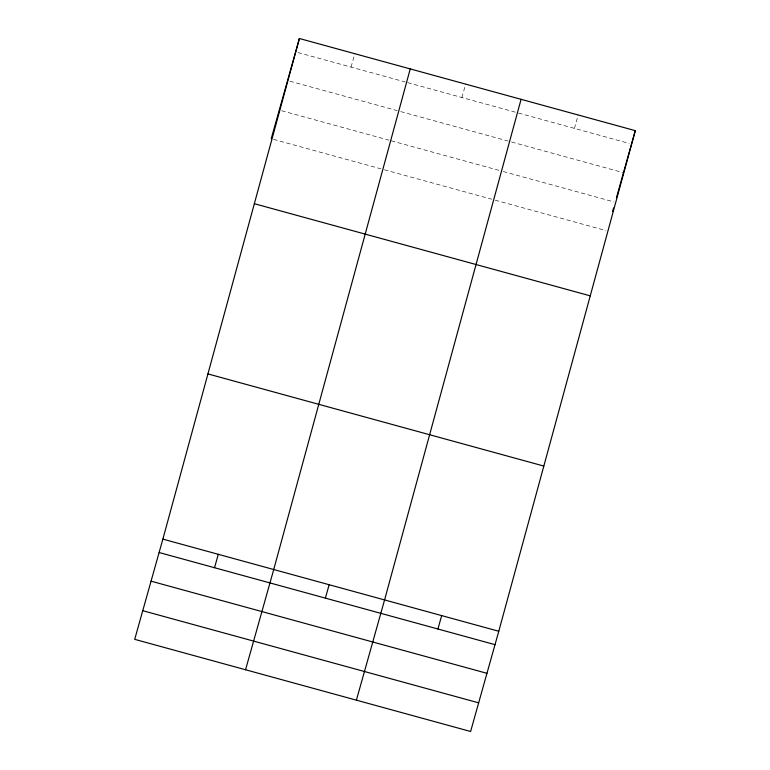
<?xml version="1.0" encoding="UTF-8"?>
<svg xmlns="http://www.w3.org/2000/svg" width="770" height="770" viewBox="0 0 770 770"><rect width="100%" height="100%" fill="white"/><g stroke="black" fill="none" stroke-linecap="round" stroke-linejoin="round"><path stroke-width="0.58" stroke-dasharray="3.85 2.89" d="M351.053 67.106L354.816 53.707M461.904 97.52L465.667 84.113M574.43 128.388L578.193 114.99M297.932 52.533L405.318 81.995M407.628 82.631L516.169 112.401M518.47 113.036L629.254 143.432M289.886 81.187L397.262 110.649M400.727 111.602L508.113 141.064M511.559 142.007L623.479 172.711M281.579 110.716L388.966 140.169M391.275 140.804L499.817 170.584M503.253 171.527L614.037 201.923M273.523 139.37L380.909 168.832M384.374 169.775L491.761 199.238M495.197 200.181L605.98 230.577"/><path stroke-width="1.16" d="M162.874 539.115L299.395 38.5L635.298 130.659L498.777 631.265L470.605 731.5L134.702 639.341L162.874 539.115L498.777 631.265M410.246 68.915L273.725 569.521L245.553 669.756M521.088 99.32L384.577 599.936L356.394 700.171M271.223 138.735L299.395 38.5M214.532 567.721L218.295 554.313M325.383 598.126L329.146 584.728M437.909 629.003L441.682 615.596M612.602 211.403L613.565 207.967M616.452 197.688L635.298 130.659M254.341 203.703L590.253 295.853M207.929 373.912L543.832 466.062M159.111 552.514L495.014 644.663M151.055 581.167L486.958 673.317M142.758 610.687L478.661 702.846"/></g></svg>
